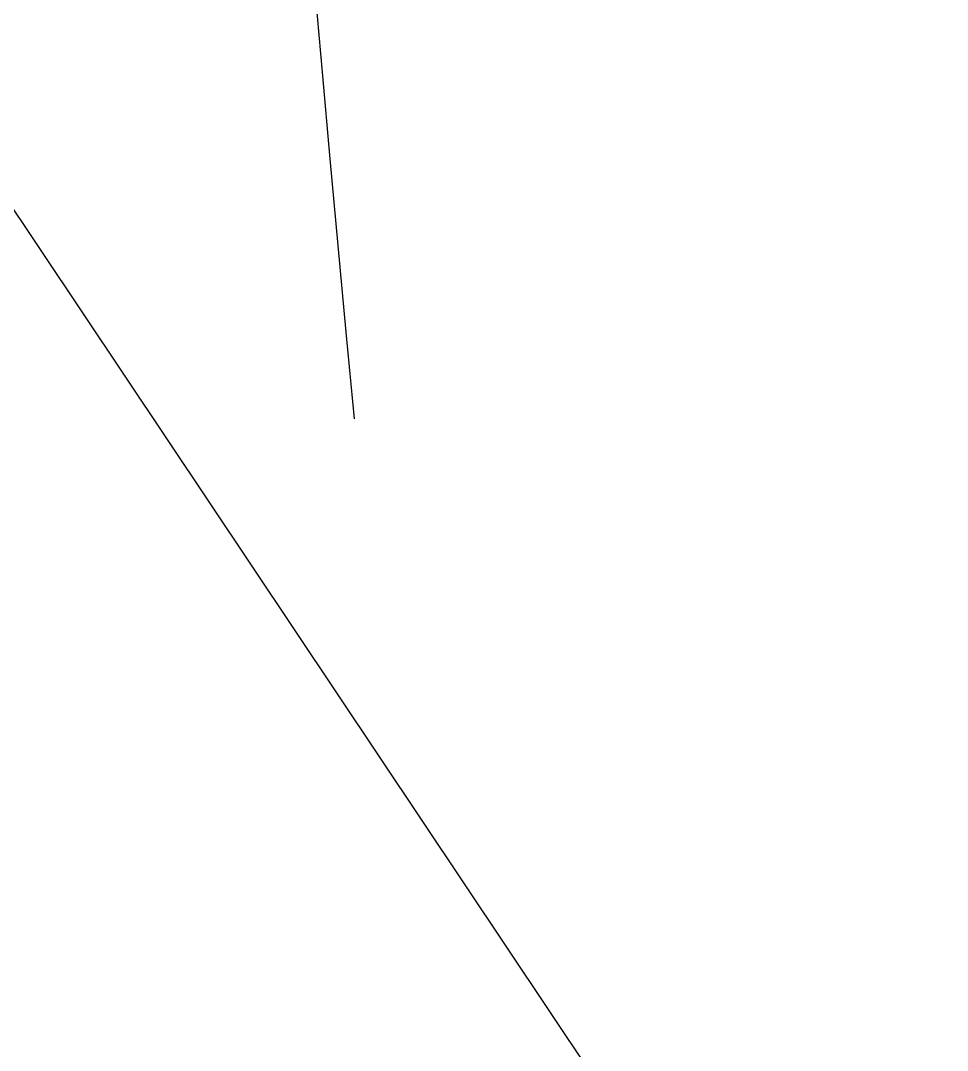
# Model space of a CAD drawing. Extents: x -2313930 to 3286427, y -3858277 to 2572692.
# Drawn here: x 537328.12 to 537368.41, y -291710.41 to -291665.67 of the extents above; entities that cross this region are included whole.
import ezdxf
from ezdxf.lldxf.tags import DXFTag

# ---------------------------------------------------------------- set-up
doc = ezdxf.new("R2010")
doc.units = 0
doc.layers.add('_GAZELEC-RESERVATION 2', color=132, linetype='Continuous', lineweight=18)
for name, color, linetype in [('Fond topo - VEG', 252, 'Continuous'), ('prlm-VRD', 2, 'Continuous'), ('SA - couvre sol', 252, 'Continuous'), ('SA - ECL-réso', 252, 'Eclairage public'), ('SA - EVMV', 252, 'Continuous')]:
    doc.layers.add(name, color=color, linetype=linetype)
doc.styles.add('Lignes', font='arial.ttf', dxfattribs={"height": 0.35})
tags = doc.linetypes.add('Eclairage public', pattern='A,5,-0.25,["ECL",Lignes,S=1,R=0,X=0,Y=-0.18],-1.25', length=6.5).pattern_tags.tags
tags[15:16] = [DXFTag(74, 4), DXFTag(75, 0), DXFTag(340, '0'), DXFTag(46, 0.0), DXFTag(50, 0.0), DXFTag(44, 0.0), DXFTag(45, 0.0)]
tags[4:5] = [DXFTag(74, 4), DXFTag(75, 0), DXFTag(340, '0'), DXFTag(46, 0.0), DXFTag(50, 0.0), DXFTag(44, 0.0), DXFTag(45, 0.0)]

# ---------------------------------------------------------------- blocks, each defined once
blk = doc.blocks.new('VEG12A')
at = {"ltscale": 2}
blk.add_arc((0, 0), 0.496982058, 339.2307689837768, 353.0769230207937, dxfattribs=at)
blk = doc.blocks.new('A$C1F970F0F')
at = {"layer": 'SA - couvre sol'}
h = blk.add_hatch(dxfattribs=at)
h.set_pattern_fill('PELOUSE6', color=256, scale=20.0000003, angle=-10.72360141139323, style=0, pattern_type=2)
h.set_pattern_definition([(349.2763985886067, (-277130161.1279894, -473864756.7787022), (22.32856350872324, 117.9043497231417), [37.5000005625, -202.5000030375]), (79.27639858860677, (-277130147.3110734, -473864759.3953308), (-235.8086994462835, 44.65712701744649), [15.000000225, -105.000001575]), (79.27639858860677, (-277130138.0997961, -473864761.1397498), (-235.8086994462835, 44.65712701744649), [15.000000225, -105.000001575]), (79.27639858860677, (-277130142.7054347, -473864760.2675403), (-235.8086994462835, 44.65712701744649), [18.75000028125, -101.25000151875]), (112.9664661186067, (-277130151.916716, -473864758.5231205), (-191.1515722884832, 280.4658259369293), [12.00000018, -420.7461593111922]), (45.58633105860677, (-277130133.4941673, -473864762.0119574), (22.32856353476547, 117.9043498154048), [12.00000018, -420.7461593111923]), (45.58633105860677, (-277130124.2828801, -473864763.7563783), (22.32856353476547, 117.9043498154048), [26.00000039, -406.6661590999923]), (112.9664661186067, (-277130161.1279894, -473864756.7787022), (-191.1515722884832, 280.4658259369293), [26.00000039, -406.6661590999922]), (349.2763985886067, (-277130073.3609553, -473864750.4999832), (22.32856350872324, 117.9043497231417), [44.42455106636825, -195.5754525336318]), (349.2763985886067, (-277130085.1249766, -473864728.4255323), (22.32856350872324, 117.9043497231417), [82.81008944215131, -56.09585564143782, 43.07431864611476, -58.01973967029608]), (349.2763985886067, (-277130096.7337571, -473864706.3804808), (22.32856350872324, 117.9043497231417), [119.4799495921992, -46.28746189431191, 29.47870124218051, -44.75389087130835]), (349.2763985886067, (-277130108.4191755, -473864684.3209158), (22.32856350872324, 117.9043497231417), [100.4611429069171, -139.5388606930829]), (349.2763985886067, (-277130104.5097786, -473864665.2146754), (22.32856350872324, 117.9043497231417), [65.56973938354608, -174.4302642164539])])
edge = h.paths.add_edge_path()
edge.add_arc((4686.17633280365, 6461.263957909795), 2929.999943103911, 34.48608965995057, 42.89962862937583)
edge.add_arc((6700.681395940306, 8333.233251919955), 179.999999986126, 42.89962847510776, 139.7693510133963)
edge.add_arc((8036.110016895354, 7056.094568132154), 2027.519382076243, 136.5878893291629, 177.4536643126465)
edge.add_line((6010.592568096673, 7146.171807559098), (6018.948373371913, 7145.931843945988))
edge.add_line((6018.948373371913, 7145.931843945988), (6030.66105542983, 6828.889455646445))
edge.add_line((6030.661055429829, 6828.889455646445), (6086.545484387591, 6513.581804602189))
edge.add_line((6086.545484387591, 6513.581804602189), (6198.444306795145, 6127.414684863436))
edge.add_line((6198.444306795145, 6127.414684863435), (6298.474729685709, 5856.208511224729))
edge.add_line((6298.474729685709, 5856.20851122473), (6412.911502342192, 5600.584971789341))
edge.add_line((6412.911502342192, 5600.58497178934), (6430.976089253624, 5561.150698599641))
edge.add_line((6430.976089253624, 5561.150698599641), (6391.541816136887, 5543.086111698089))
edge.add_line((6391.541816136887, 5543.086111698089), (6373.477229225455, 5582.520384887787))
edge.add_line((6373.477229225455, 5582.520384887787), (6385.636062437989, 5588.090268212786))
edge.add_line((6385.636062437989, 5588.090268212785), (6270.263852773479, 5845.803342882811))
edge.add_line((6270.263852773479, 5845.803342882812), (6260.946051039006, 5842.366608122313))
edge.add_line((6260.946051039007, 5842.366608122313), (6247.104147932258, 5879.895286746139))
edge.add_line((6247.104147932258, 5879.895286746139), (6256.486317609877, 5883.355762637208))
edge.add_line((6256.486317609876, 5883.355762637208), (6193.646684101131, 6053.728895531077))
edge.add_line((6193.64668410113, 6053.728895531078), (6224.942961944316, 5457.232163833863))
edge.add_line((6224.942961944316, 5457.232163833862), (6349.299166892059, 5359.882025415485))
edge.add_line((6349.29916689206, 5359.882025415484), (6631.131740746965, 5067.486222945057))
edge.add_line((6631.131740746965, 5067.486222945058), (7007.85703846356, 4662.392471667164))
edge.add_arc((6266.884495562824, 4074.377509715027), 945.9396940674151, 15.593354854106678, 38.434526739372416, ccw=False)
edge.add_line((7178.007696354092, 4328.653772497254), (7183.460765751301, 4267.538145496965))
edge.add_line((7183.460765751301, 4267.538145496964), (7669.186119522447, 4309.38338142006))
edge.add_line((7669.186119522446, 4309.383381420061), (7572.789861443083, 5439.941213907456))
edge.add_line((7572.789861443084, 5439.941213907456), (7073.641136563043, 5396.939554527152))
edge.add_line((7073.641136563043, 5396.939554527152), (7049.790845618051, 5685.959026753412))
edge.add_line((7049.790845618052, 5685.959026753411), (7549.313860756474, 5728.992931432434))
edge.add_arc((8316.594495169884, 5740.649924566463), 767.3691793620403, 180.3057384606458, 180.870405297152, ccw=False)
edge.add_line((7549.236240977923, 5736.555152486859), (7069.119661158346, 5822.525488846271))
edge.add_arc((7072.644821027429, 5842.212368796683), 19.99999985711144, 176.038037171249, 259.8481260634846, ccw=False)
edge.add_arc((8504.663289780396, 5743.031176354228), 1455.448990157917, 169.2799127558144, 176.0380375514712, ccw=False)
edge.add_arc((4686.176394906122, 6461.263910698351), 2429.999890929686, -10.61202557555735, -2.87348500570751)
edge.add_arc((7133.095811341383, 6338.443570199892), 20.00000020604537, 90.1409179801426, 177.126514438636, ccw=False)
edge.add_line((7133.046621735704, 6358.44350999165), (7614.451910480803, 6359.627511750571))
edge.add_arc((4808.667676000008, 6462.331267599114), 2807.663304587354, -2.096335715599202, 3.063663128893586)
edge.add_line((7612.31817326701, 6612.388327016001), (7134.702083077234, 6568.527275144537))
edge.add_arc((7132.873113816116, 6588.443471704308), 20.00000034913729, 182.9755633723495, 275.24694149338035, ccw=False)
edge.add_arc((4686.176253983268, 6461.263919471268), 2430.000032833829, 2.975562460078157, 14.66949649561051)
edge.add_arc((7056.312932851384, 7081.709150914684), 20.00000017546606, 105.4364946998268, 194.6694959608697, ccw=False)
edge.add_line((7050.989529879269, 7100.987672291234), (7513.850932238078, 7228.798181061445))
edge.add_arc((4661.509376136225, 6453.410151785248), 2955.855028348035, 15.2079308550242, 20.10997397197326)
edge.add_line((7437.158970696407, 7469.701584797454), (6987.694531252516, 7301.450674901103))
edge.add_arc((6980.682960577042, 7320.181341844977), 20.00000018748722, 200.5227063343824, 290.522704699226, ccw=False)
edge.add_arc((4686.301945798502, 6461.319648332696), 2429.862781547547, 20.52251332408417, 34.12876932729812)
edge.add_arc((6713.483443369026, 7834.969993664992), 18.89001674430282, 120.96134875829961, 213.2758309628496, ccw=False)
edge.add_line((6703.765290681826, 7851.168457730977), (7101.268859919588, 8120.247909627737))
at = {"layer": 'SA - EVMV'}
h = blk.add_hatch(dxfattribs=at)
h.set_pattern_fill('_USER', color=256, scale=74.99999999999999, angle=-55.72360141139323, style=0, pattern_type=0)
h.set_pattern_definition([(304.2763985886068, (-277130161.1279894, -473864756.7787022), (61.97477650275113, 42.238928459823), [])])
h.paths.add_polyline_path([(6137.262643169798, 3161.503242351281), (5258.989506963931, 4651.014984356799), (5823.535050065982, 5411.828376675677), (6009.896409179055, 5810.580329425578), (6042.353956317322, 6037.937811191567), (5791.842057863324, 7412.226220178691), (5768.869517604411, 9187.383885517163), (6965.043931057882, 9781.279833201925), (7125.730307530321, 8202.475428701919), (7356.548247893039, 6578.483473019976), (7421.051285208732, 6215.102708379585), (8728.798868082513, 6201.995811803044), (8825.59209412568, 5455.189202343771), (8884.907463838514, 4910.231636065007), (8937.364138919358, 4349.844162727043), (8990.109761245629, 3720.436779551583), (8238.933497559277, 3575.005023445903)])
at = {"layer": 'SA - ECL-réso', "ltscale": 0.75, "elevation": 9.999999999999998e-08, "flags": 128}
blk.add_lwpolyline([(4211.594348059567, 8772.167149153966), (4211.742566942583, 8772.23947841391), (4458.098792356445, 8892.458806755378, -0.3350513344847375), (4584.328483363927, 8847.803473250202), (4616.809952052048, 8808.599022837241), (5042.739307290758, 8294.511237273231), (5065.860419526081, 8087.691896436278, 0.1072676414993963), (6079.62296544096, 7441.030052417758, 0.2368363260151426), (6098.936805357072, 6241.185489291573, 0.1580303819712795), (6250.104878546203, 5203.553497180955, 0.3075812875445359), (5573.995894290247, 4399.350074270247, -0.71596019287391), (4660.231672516651, 3896.44953452052, 0.2668949414258047), (3495.140036089631, 3613.301397804965)], format="xyb", dxfattribs=at)
at = {"layer": 'Fond topo - VEG', "ltscale": 2, "xscale": 402.5599999999998, "yscale": 402.5599999999998, "zscale": 99.99999999999997, "rotation": 192.432705982593}
blk.add_blockref('VEG12A', (6434.973624766002, 4907.181497999461), dxfattribs=at)

msp = doc.modelspace()

# ---------------------------------------------------------------- linework, layer by layer
at = {"layer": '_GAZELEC-RESERVATION 2'}
msp.add_circle((486248.4803309143, -227485.9628347494), 2800178.148749841, dxfattribs=at)

# ---------------------------------------------------------------- block references
at = {"layer": 'prlm-VRD', "xscale": 10, "yscale": 10, "zscale": 10}
msp.add_blockref('A$C1F970F0F', (474984.297679401, -340562.691042779), dxfattribs=at)

doc.saveas('drawing.dxf')
